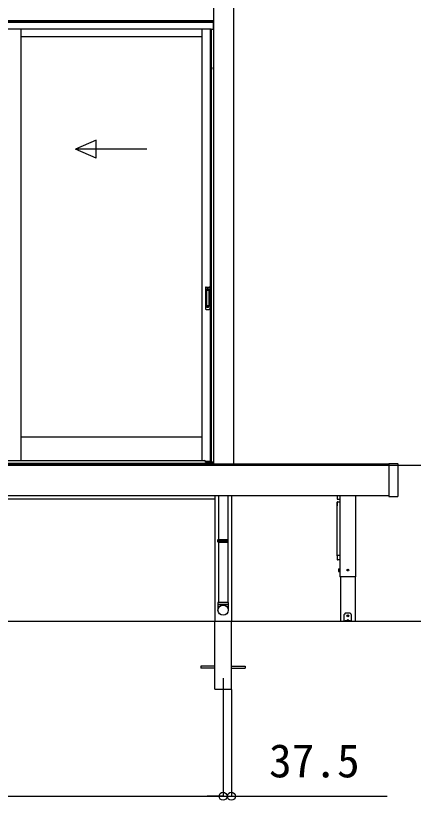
# Model space of a CAD drawing. Units: millimetres, scale not verified. Extents: x -10500 to 10500, y -15600 to 15524.
# Drawn here: x -908 to 878, y -11752 to -8231 of the extents above; entities that cross this region are included whole.
import ezdxf
from ezdxf.enums import TextEntityAlignment as Align

# ---------------------------------------------------------------- set-up
doc = ezdxf.new("R2010")
doc.units = ezdxf.units.MM
doc.header["$LTSCALE"] = 80
for name, color, linetype in [('0-3_YKK_12', 2, 'Continuous'), ('0-4_YKK_A1', 4, 'Continuous'), ('0-5_YKK_D', 6, 'Continuous')]:
    doc.layers.add(name, color=color, linetype=linetype)
doc.styles.add('ＭＳ ゴシック', font='')
doc.styles.get('ＭＳ ゴシック').set_extended_font_data('MS Gothic')

msp = doc.modelspace()

# ---------------------------------------------------------------- linework, layer by layer
at = {"layer": '0-3_YKK_12'}
msp.add_line((23.5, -11203.5), (23.5, -11303.5), dxfattribs=at)
at = {"layer": '0-4_YKK_A1'}
for p, q in [((-19, -8107.09), (-19, -10243.5)), ((71, -8107.09), (71, -10243.5)), ((-176.9, -8253.5), (-3578.5, -8253.5)), ((-176.9, -8260.5), (-3578.5, -8260.5)), ((-176.9, -8253.5), (-3574, -8253.5)), ((-19, -8253.5), (-176.9, -8253.5)), ((-19, -8253.5), (-176.9, -8253.5)), ((-19, -8260.5), (-176.9, -8260.5)), ((-19.5, -8261.5), (-19, -8261.5)), ((-885.25, -8291.5), (-885.25, -10227)), ((-71.5, -8291.5), (-71.5, -10227)), ((-33.7, -8291.5), (-33.7, -10230.5)), ((-30.5, -8291.5), (-30.5, -10233)), ((-30.5, -8291.5), (-19.5, -8291.5)), ((-885.25, -8323.5), (-71.5, -8323.5)), ((-19.59, -8462.4), (-20.74, -8462.6)), ((-19.59, -8471.6), (-20.74, -8471.4)), ((-19.59, -8471.6), (-19.59, -8462.4)), ((-19.59, -8462.4), (-19, -8462.5)), ((-19.59, -8471.6), (-19, -8471.5)), ((-19, -8471.5), (-19, -8462.5)), ((-546.72, -8789.87), (-638.38, -8829.87)), ((-546.72, -8869.87), (-546.72, -8789.87)), ((-318.38, -8829.87), (-638.38, -8829.87)), ((-546.72, -8869.87), (-638.38, -8829.87)), ((-55.5, -9451.5), (-55.5, -9545.5)), ((-52.5, -9448.5), (-39.5, -9448.5)), ((-51.7, -9462.5), (-51.7, -9534.5)), ((-51.6, -9462.05), (-51.41, -9463.91)), ((-51.41, -9464.91), (-51.41, -9532.09)), ((-41.3, -9461.5), (-50.7, -9461.5)), ((-41.66, -9463.91), (-50.41, -9463.91)), ((-42.5, -9456.5), (-49.5, -9456.5)), ((-49.5, -9456.51), (-49.5, -9461)), ((-42.5, -9458.91), (-49.5, -9458.91)), ((-42.5, -9459.41), (-49.5, -9459.41)), ((-42.5, -9456.51), (-42.5, -9461)), ((-40.67, -9463.91), (-40.43, -9462.01)), ((-40.67, -9464.91), (-40.67, -9532.09)), ((-40.3, -9462.5), (-40.3, -9534.5)), ((-36.5, -9451.5), (-36.5, -9545.5)), ((-51.6, -9534.95), (-51.41, -9533.09)), ((-41.3, -9535.5), (-50.7, -9535.5)), ((-41.66, -9533.09), (-50.41, -9533.09)), ((-49.5, -9540.49), (-49.5, -9536)), ((-42.5, -9537.59), (-49.5, -9537.59)), ((-42.5, -9538.09), (-49.5, -9538.09)), ((-42.5, -9540.5), (-49.5, -9540.5)), ((-42.5, -9540.49), (-42.5, -9536)), ((-40.43, -9534.99), (-40.67, -9533.09)), ((-52.5, -9548.5), (-39.5, -9548.5)), ((-885.25, -10120.5), (-71.5, -10120.5)), ((-19, -10240.5), (-3578.5, -10240.5)), ((-3573, -10240.5), (-20, -10240.5)), ((767.5, -10243.5), (-1401.5, -10243.5)), ((-30.5, -10230.5), (-55.23, -10230.5)), ((-55, -10233.5), (-55, -10232)), ((-30.5, -10233), (-19.5, -10233)), ((-20, -10240.5), (-20, -10233)), ((-19.5, -10240.5), (-19.5, -10233)), ((-19.5, -10240.5), (-19, -10240.5)), ((767.5, -10242), (767.5, -10244.41)), ((807.09, -10241), (768.5, -10241)), ((807.79, -10241.29), (807.89, -10241.39)), ((810.11, -10243.61), (807.89, -10241.39)), ((810.11, -10243.61), (810.21, -10243.71)), ((810.5, -10384.59), (810.5, -10244.41)), ((1165.27, -10248.5), (-9277.27, -10248.5)), ((767.5, -10385.5), (-1401.5, -10385.5)), ((-14, -10385.5), (-14, -10948.5)), ((2.5, -10385.5), (2.5, -10581.31)), ((44.5, -10385.5), (44.5, -10581.31)), ((61, -10385.5), (61, -10948.5)), ((536.29, -10385.5), (536.29, -10399.7)), ((548.49, -10385.5), (548.49, -10385.61)), ((548.49, -10385.5), (548.49, -10748.5)), ((548.57, -10385.5), (548.57, -10748.5)), ((548.69, -10399.7), (548.69, -10385.5)), ((618.57, -10385.5), (618.57, -10748.5)), ((618.57, -10385.5), (618.57, -10748.5)), ((618.65, -10385.5), (618.65, -10748.5)), ((807.89, -10387.61), (810.11, -10385.39)), ((810.21, -10385.29), (810.11, -10385.39)), ((-3579, -10398.5), (-14, -10398.5)), ((536.3, -10412.84), (536.3, -10429.99)), ((536.5, -10654.08), (536.5, -10413.38)), ((537.29, -10400.7), (547.69, -10400.7)), ((537.3, -10411.84), (547.7, -10411.84)), ((537.3, -10412.09), (547.7, -10412.09)), ((537.5, -10412.46), (547.5, -10412.46)), ((768.5, -10388), (807.09, -10388)), ((807.89, -10387.61), (807.79, -10387.71)), ((0, -10583.31), (1, -10581.31)), ((0, -10586.82), (0, -10583.31)), ((0, -10583.31), (47, -10583.31)), ((0, -10591.31), (0, -10587.79)), ((1, -10593.31), (0, -10591.31)), ((47, -10591.31), (0, -10591.31)), ((1, -10581.31), (46, -10581.31)), ((1, -10593.31), (46, -10593.31)), ((2.5, -10593.31), (2.5, -10863.5)), ((44.5, -10593.31), (44.5, -10863.5)), ((47, -10583.31), (46, -10581.31)), ((46, -10593.31), (47, -10591.31)), ((47, -10586.82), (47, -10583.31)), ((47, -10591.31), (47, -10587.79)), ((536.3, -10654.64), (536.3, -10654.77)), ((536.3, -10654.77), (536.3, -10655.3)), ((536.3, -10655.3), (536.3, -10657.86)), ((536.3, -10657.86), (536.3, -10669.55)), ((547.7, -10653.71), (537.3, -10653.71)), ((547.7, -10672.79), (537.3, -10672.79)), ((541.77, -10713.5), (542.22, -10712.73)), ((541.77, -10713.5), (541.77, -10723.5)), ((541.77, -10723.5), (542.22, -10724.27)), ((542.22, -10712.73), (545.77, -10712.73)), ((542.22, -10715.61), (545.77, -10715.61)), ((542.22, -10721.39), (545.77, -10721.39)), ((542.22, -10724.27), (545.77, -10724.27)), ((545.77, -10712.73), (545.77, -10724.27)), ((546.97, -10712.25), (548.57, -10712.25)), ((581.33, -10718), (582.44, -10717.98)), ((581.33, -10719), (582.44, -10719.02)), ((582.44, -10717.98), (582.95, -10717.88)), ((582.44, -10719.02), (582.95, -10719.12)), ((583.05, -10717.36), (582.95, -10717.88)), ((583.05, -10719.64), (582.95, -10719.12)), ((583.07, -10716.26), (583.05, -10717.36)), ((583.07, -10720.74), (583.05, -10719.64)), ((584.07, -10716.26), (584.09, -10717.36)), ((584.07, -10720.74), (584.09, -10719.64)), ((584.09, -10717.36), (584.19, -10717.88)), ((584.09, -10719.64), (584.19, -10719.12)), ((584.71, -10717.98), (584.19, -10717.88)), ((584.71, -10719.02), (584.19, -10719.12)), ((585.82, -10718), (584.71, -10717.98)), ((585.82, -10719), (584.71, -10719.02)), ((618.65, -10748.5), (548.49, -10748.5)), ((550.92, -10748.5), (550.92, -10948.5)), ((616.22, -10748.5), (616.22, -10948.5)), ((46.5, -10863.5), (0.5, -10863.5)), ((0.5, -10863.5), (0.5, -10898.16)), ((0.5, -10873.5), (46.5, -10873.5)), ((2.5, -10863.5), (44.5, -10863.5)), ((46.5, -10863.5), (46.5, -10898.16)), ((572.57, -10912.5), (568.16, -10916.91)), ((594.57, -10912.5), (572.57, -10912.5)), ((598.99, -10916.91), (594.57, -10912.5)), ((1165.27, -10948.5), (-9277.27, -10948.5)), ((-14, -11253.5), (-14, -10948.5)), ((61, -11253.5), (61, -10948.5)), ((616.22, -10948.5), (550.92, -10948.5)), ((567.57, -10945.5), (567.57, -10918.33)), ((567.57, -10946), (567.57, -10945.5)), ((567.57, -10948.5), (567.57, -10946)), ((567.57, -10946), (568.16, -10946)), ((568.16, -10948.5), (567.57, -10948.5)), ((568.16, -10946), (572.57, -10946)), ((594.57, -10946), (572.57, -10946)), ((594.57, -10948.5), (572.57, -10948.5)), ((582.13, -10941.04), (577.67, -10945.5)), ((579.57, -10945.08), (579.57, -10945.5)), ((579.57, -10945.5), (587.57, -10945.5)), ((580.07, -10946), (587.07, -10946)), ((581.33, -10923), (582.44, -10922.98)), ((581.33, -10924), (582.44, -10924.02)), ((582.44, -10922.98), (582.95, -10922.88)), ((582.44, -10924.02), (582.95, -10924.12)), ((583.05, -10922.36), (582.95, -10922.88)), ((583.05, -10924.64), (582.95, -10924.12)), ((583.07, -10921.26), (583.05, -10922.36)), ((583.07, -10925.74), (583.05, -10924.64)), ((584.07, -10921.26), (584.09, -10922.36)), ((584.07, -10925.74), (584.09, -10924.64)), ((584.09, -10922.36), (584.19, -10922.88)), ((584.09, -10924.64), (584.19, -10924.12)), ((584.71, -10922.98), (584.19, -10922.88)), ((584.71, -10924.02), (584.19, -10924.12)), ((585.82, -10923), (584.71, -10922.98)), ((585.82, -10924), (584.71, -10924.02)), ((589.47, -10945.5), (585.02, -10941.04)), ((587.57, -10945.08), (587.57, -10945.5)), ((594.57, -10948.5), (594.57, -10946)), ((594.57, -10946), (598.99, -10946)), ((598.99, -10948.5), (594.57, -10948.5)), ((598.99, -10946), (599.57, -10946)), ((599.57, -10945.5), (599.57, -10918.33)), ((599.57, -10945.5), (599.57, -10946)), ((-14, -11149), (-76.5, -11149)), ((-76.5, -11149), (-76.5, -11158)), ((-14, -11158), (-76.5, -11158)), ((61, -11149), (123.5, -11149)), ((61, -11158), (123.5, -11158)), ((123.5, -11149), (123.5, -11158)), ((-14, -11253.5), (61, -11253.5))]:
    msp.add_line(p, q, dxfattribs=at)
for points in [[(-20, -8261.5), (-176.9, -8261.5), (-3573, -8261.5)], [(-20, -8291.5), (-20, -8279.87), (-20, -8261.5)], [(-19.5, -8261.5), (-19.5, -8279.92), (-19.5, -8291.5)], [(-30.5, -8291.5), (-131.1, -8291.5), (-176.9, -8291.5), (-3562.5, -8291.5)], [(-3533, -10227), (-2662.75, -10227), (-60, -10227)], [(-55, -10233.5), (-30.5, -10233.5), (-20, -10233.5)], [(767.5, -10244.41), (767.5, -10384.59), (767.5, -10387)], [(0, -10586.82), (0.12, -10586.83), (0.27, -10586.83), (0.47, -10586.83), (0.7, -10586.83), (0.97, -10586.83), (1.28, -10586.83), (1.63, -10586.83), (2.02, -10586.84), (2.44, -10586.84), (2.9, -10586.84), (3.39, -10586.84), (3.92, -10586.84), (4.48, -10586.84), (5.07, -10586.84), (5.69, -10586.84), (6.35, -10586.84), (7.03, -10586.84), (7.74, -10586.84), (8.48, -10586.84), (9.24, -10586.84), (10.03, -10586.84), (10.84, -10586.84), (11.67, -10586.84), (12.52, -10586.84), (13.39, -10586.84), (14.28, -10586.84), (16.1, -10586.84), (17.96, -10586.84), (19.87, -10586.84), (23.74, -10586.83), (25.68, -10586.83), (27.6, -10586.82), (29.49, -10586.82), (31.34, -10586.82), (33.14, -10586.82), (34.02, -10586.82), (34.87, -10586.81), (35.71, -10586.81), (36.53, -10586.81)], [(1.29, -10587.78), (0.98, -10587.78), (0.71, -10587.79), (0.47, -10587.79), (0.28, -10587.79), (0.12, -10587.79), (0, -10587.79)], [(47, -10587.81), (41.11, -10587.81), (38.16, -10587.81), (37.39, -10587.8), (36.59, -10587.8), (35.78, -10587.8), (34.94, -10587.8), (34.09, -10587.8), (33.21, -10587.8), (32.32, -10587.8), (31.42, -10587.8), (29.56, -10587.79), (27.67, -10587.79), (25.74, -10587.79), (23.81, -10587.79), (19.93, -10587.78), (18.02, -10587.78), (16.15, -10587.77), (15.23, -10587.77), (14.33, -10587.77), (13.44, -10587.77), (12.57, -10587.77), (11.71, -10587.77), (10.88, -10587.77), (10.07, -10587.77), (9.28, -10587.77), (8.51, -10587.77), (7.77, -10587.77), (7.06, -10587.77), (6.38, -10587.77), (5.72, -10587.77), (5.1, -10587.77), (4.5, -10587.77), (3.94, -10587.78), (3.41, -10587.78), (2.92, -10587.78), (2.46, -10587.78), (2.03, -10587.78), (1.64, -10587.78), (1.29, -10587.78)], [(36.53, -10586.81), (37.32, -10586.81), (38.08, -10586.81), (41.06, -10586.81), (47, -10586.8)], [(536.3, -10669.55), (536.3, -10671.6), (536.3, -10671.79)], [(548.57, -10724.75), (546.97, -10724.75), (546.97, -10712.25)], [(572.57, -10946), (572.57, -10948.5), (568.16, -10948.5)], [(599.57, -10946), (599.57, -10948.5), (598.99, -10948.5)]]:
    msp.add_lwpolyline(points, dxfattribs=at)
msp.add_lwpolyline([(545.77, -10712.75), (546.97, -10712.75), (546.97, -10724.25), (545.77, -10724.25)], close=True, dxfattribs=at)
for centre, radius in [((583.57, -10718.5), 4), ((585.7, -10720.62), 0.3), ((23.59, -10898.16), 22.91), ((583.57, -10923.5), 4), ((585.7, -10925.62), 0.3)]:
    msp.add_circle(centre, radius, dxfattribs=at)
for centre, radius, start, end in [((-14.88, -8467), 7.65, 149.36409, 210.63591), ((-20.55, -8463.64), 1.06, 100, 149.36409), ((-20.55, -8470.36), 1.06, 210.63591, 260), ((-52.5, -9451.5), 3, 90, 180), ((-50.7, -9462.5), 1, 90, 180), ((-50.41, -9464.91), 1, 90, 180), ((-41.67, -9464.91), 1, 0, 90), ((-41.3, -9462.5), 1, 0, 90), ((-39.5, -9451.5), 3, 0, 90), ((-50.7, -9534.5), 1, 180, 270), ((-50.41, -9532.09), 1, 180, 270), ((-41.67, -9532.09), 1, 270, 0), ((-41.3, -9534.5), 1, 270, 0), ((-52.5, -9545.5), 3, 180, 270), ((-39.5, -9545.5), 3, 270, 0), ((-60, -10232), 5, 0, 90), ((768.5, -10242), 1, 90, 180), ((807.09, -10242), 1, 45, 90), ((809.5, -10244.41), 1, 0, 45), ((809.5, -10384.59), 1, 315, 0), ((537.29, -10399.7), 1, 180, 270), ((537.3, -10412.84), 1, 90, 180), ((537.26, -10413.05), 0.964, 87.79679, 177.6127), ((537.46, -10413.42), 0.964, 87.79679, 177.6127), ((547.54, -10413.42), 0.964, 6.84841, 92.20321), ((547.69, -10399.7), 1, 270, 0), ((547.7, -10412.84), 1, 37.44287, 90), ((547.71, -10413.11), 1.03, 40.31355, 90.66766), ((768.5, -10387), 1, 180, 270), ((807.09, -10387), 1, 270, 315), ((537.18, -10429.99), 0.881, 180.33509, 219.38129), ((0, -10587.31), 0.5, 285.49629, 74.51275), ((47, -10587.31), 0.5, 105.48725, 254.50371), ((537.26, -10654.68), 0.964, 87.79679, 177.6127), ((547.74, -10654.68), 0.964, 38.24694, 92.20321), ((537.3, -10671.79), 1, 180, 270), ((547.7, -10671.79), 1, 270, 322.55713), ((544.33, -10714.17), 2.56, 145.61708, 214.38292), ((544.33, -10722.83), 2.56, 145.61708, 214.38292), ((551.33, -10718.5), 9.55, 162.41276, 197.58724), ((583.57, -10718.5), 2.3, 167.44414, 192.55586), ((583.57, -10718.5), 2.3, 77.44414, 102.55586), ((583.57, -10718.5), 2.3, 257.44414, 282.55586), ((583.57, -10718.5), 2.3, 347.44414, 12.55586), ((569.57, -10918.33), 2, 135, 180), ((580.57, -10945.08), 1, 126.03188, 180), ((580.07, -10945.5), 0.5, 180, 270), ((583.57, -10949.2), 6.1, 53.96812, 126.03188), ((583.57, -10923.5), 2.3, 167.44414, 192.55586), ((583.57, -10923.5), 2.3, 77.44414, 102.55586), ((583.57, -10923.5), 2.3, 257.44414, 282.55586), ((583.57, -10923.5), 2.3, 347.44414, 12.55586), ((587.07, -10945.5), 0.5, 270, 0), ((586.57, -10945.08), 1, 0, 53.96812), ((597.57, -10918.33), 2, 0, 45)]:
    msp.add_arc(centre, radius, start, end, dxfattribs=at)
for centre, major_axis, ratio, start_param, end_param in [((578.17, -10945.5), (0.688, 0.425), 0.381966, 2.1243707, 3.695167), ((583.57, -10943.93), (0, -3.54), 0.707107, 2.5261129, 3.7570724), ((588.97, -10945.5), (0.688, -0.425), 0.381966, 5.7296109, 7.3004073)]:
    msp.add_ellipse(centre, major_axis=major_axis, ratio=ratio, start_param=start_param, end_param=end_param, dxfattribs=at)
at = {"layer": '0-5_YKK_D'}
for p, q in [((61, -11254.5), (61, -11734.5)), ((23.5, -11304.5), (23.5, -11734.5)), ((23.5, -11304.5), (23.5, -11734.5)), ((-3616.5, -11733.5), (23.5, -11733.5)), ((23.5, -11733.5), (-48.5, -11733.5)), ((23.5, -11733.5), (61, -11733.5)), ((61, -11733.5), (760.23, -11733.5))]:
    msp.add_line(p, q, dxfattribs=at)
for centre in [(23.5, -11733.5), (23.5, -11733.5), (61, -11733.5)]:
    msp.add_circle(centre, 18, dxfattribs=at)

# ---------------------------------------------------------------- texts
at = {"layer": '0-5_YKK_D', "style": 'ＭＳ ゴシック'}
msp.add_text('37.5', height=149.6, dxfattribs=at).set_placement((229.93, -11693.5), align=Align.BOTTOM_LEFT)

doc.saveas('drawing.dxf')
